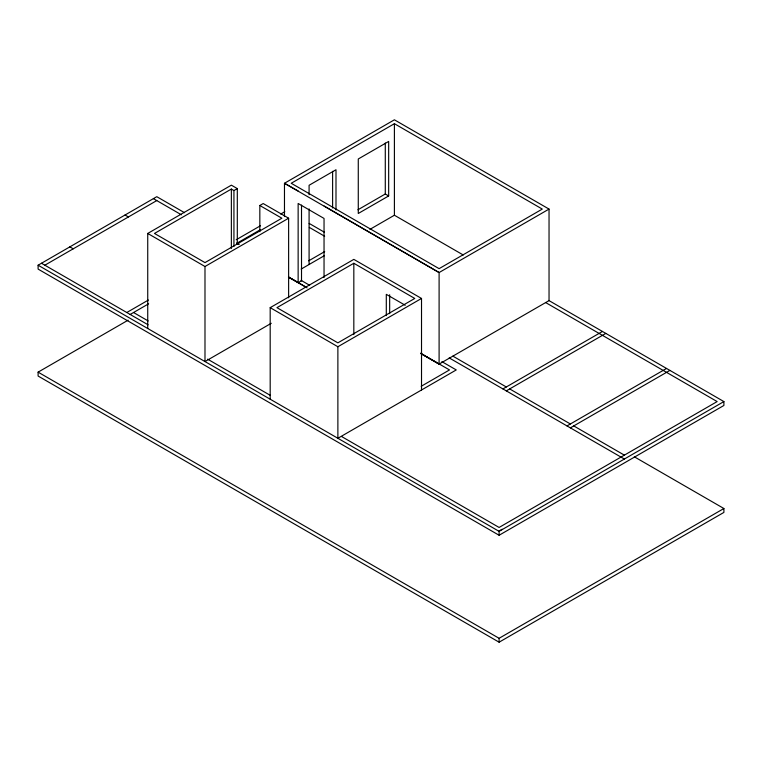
<?xml version="1.0" encoding="UTF-8"?>
<svg xmlns="http://www.w3.org/2000/svg" width="762" height="762" viewBox="0 0 762 762"><rect width="100%" height="100%" fill="white"/><g stroke="black" fill="none" stroke-linecap="round" stroke-linejoin="round"><path stroke-width="1.14" d="M548.726 300.438L723.9 401.574L723.9 405.47L499.1 535.257L38.1 269.1L38.1 265.205L156.781 196.682L184.518 212.693M44.853 265.205L156.781 200.577M147.733 328.498L147.733 233.448L231.362 185.166L237.306 188.595L237.306 244.44M237.306 188.595L233.934 190.548L231.362 189.062L154.486 233.448L204.988 262.604L281.873 218.218L259.832 205.492L259.832 231.638M394.402 123.701L291.227 183.271L439.103 268.653L542.287 209.083L394.402 123.701L394.402 215.236L463.267 255.003M259.832 205.492L263.204 203.549L288.627 218.218L288.627 297.828M236.191 239.763L260.499 225.723M280.711 214.055L284.807 211.693M260.318 229.733L236.849 243.278L238.916 244.45M147.733 233.448L204.988 266.51L288.627 218.218M126.797 312.515L148.4 300.038M130.169 314.458L148.628 303.809M634.317 456.8L723.9 508.511L723.9 512.416L499.1 642.195L38.1 376.037L38.1 372.142L128.13 320.164M357.94 209.779L385.286 193.996L388.668 195.939L388.668 141.437L358.273 158.982L358.273 213.484L388.668 195.939M308.696 260.823L324.698 251.584M301.152 269.081L324.45 255.632M369.903 229.381L394.402 215.236M301.657 280.673L298.142 282.702L298.142 203.483L324.041 218.437L324.041 277.549M270.186 399.193L270.186 307.658L353.825 259.375L421.519 298.456L421.519 389.992M353.825 263.271L276.939 307.658L337.88 342.843L414.766 298.456L353.825 263.271L353.825 334.604M271.282 323.279L204.988 361.559L204.988 266.51M324.174 206.035L439.103 272.548L439.103 364.093L420.634 353.397L439.103 364.093L549.04 300.619L549.04 209.083L439.103 272.548L284.474 183.271L284.474 216.56M270.186 307.658L337.88 346.739L421.519 298.456M421.176 386.296L449.504 369.932L420.662 353.282M502.92 388.925L602.456 331.46M506.292 390.877L605.828 333.404M567.004 425.92L666.54 368.456M570.376 427.873L669.912 370.408M498.796 531.181L502.177 529.238M38.1 265.205L499.1 531.362L723.9 401.574M38.1 372.142L499.1 638.299L723.9 508.511M298.275 191.081L284.474 183.271L394.402 119.805L549.04 209.083M298.275 282.626L288.417 277.044L307.105 287.874M545.497 302.476L717.147 401.574L499.1 527.456L341.509 436.474M309.172 223.418L324.402 232.21M309.324 227.409L324.66 236.258M405.222 305.267L386.296 294.342L386.296 315.62M452.885 356.14L506.292 386.972M509.673 388.925L570.376 423.977M573.757 425.92L624.364 455.143M449.189 357.902L624.364 459.038M236.906 242.945L238.963 244.135M301.057 280.33L309.62 285.274M441.874 361.626L456.257 369.932L337.88 438.283L337.88 346.739M153.4 198.634L181.423 214.808M288.769 277.139L306.286 287.245M125.044 215.008L128.416 216.96M69.837 246.878L73.209 248.831M133.55 312.515L148.18 320.954M41.472 263.252L148.114 324.822M207.597 359.159L270.434 395.44M499.1 531.362L499.1 535.257M499.1 638.299L499.1 642.195M389.668 294.751L389.668 313.668M385.286 143.046L385.286 193.996M335.994 209.941L335.994 169.745L309.086 185.28L309.086 194.739M332.613 171.345L332.613 207.997M309.086 208.921L309.086 264.5M301.514 205.083L301.514 280.749M233.934 190.548L233.934 246.383M231.362 189.062L231.362 248.469"/></g></svg>
